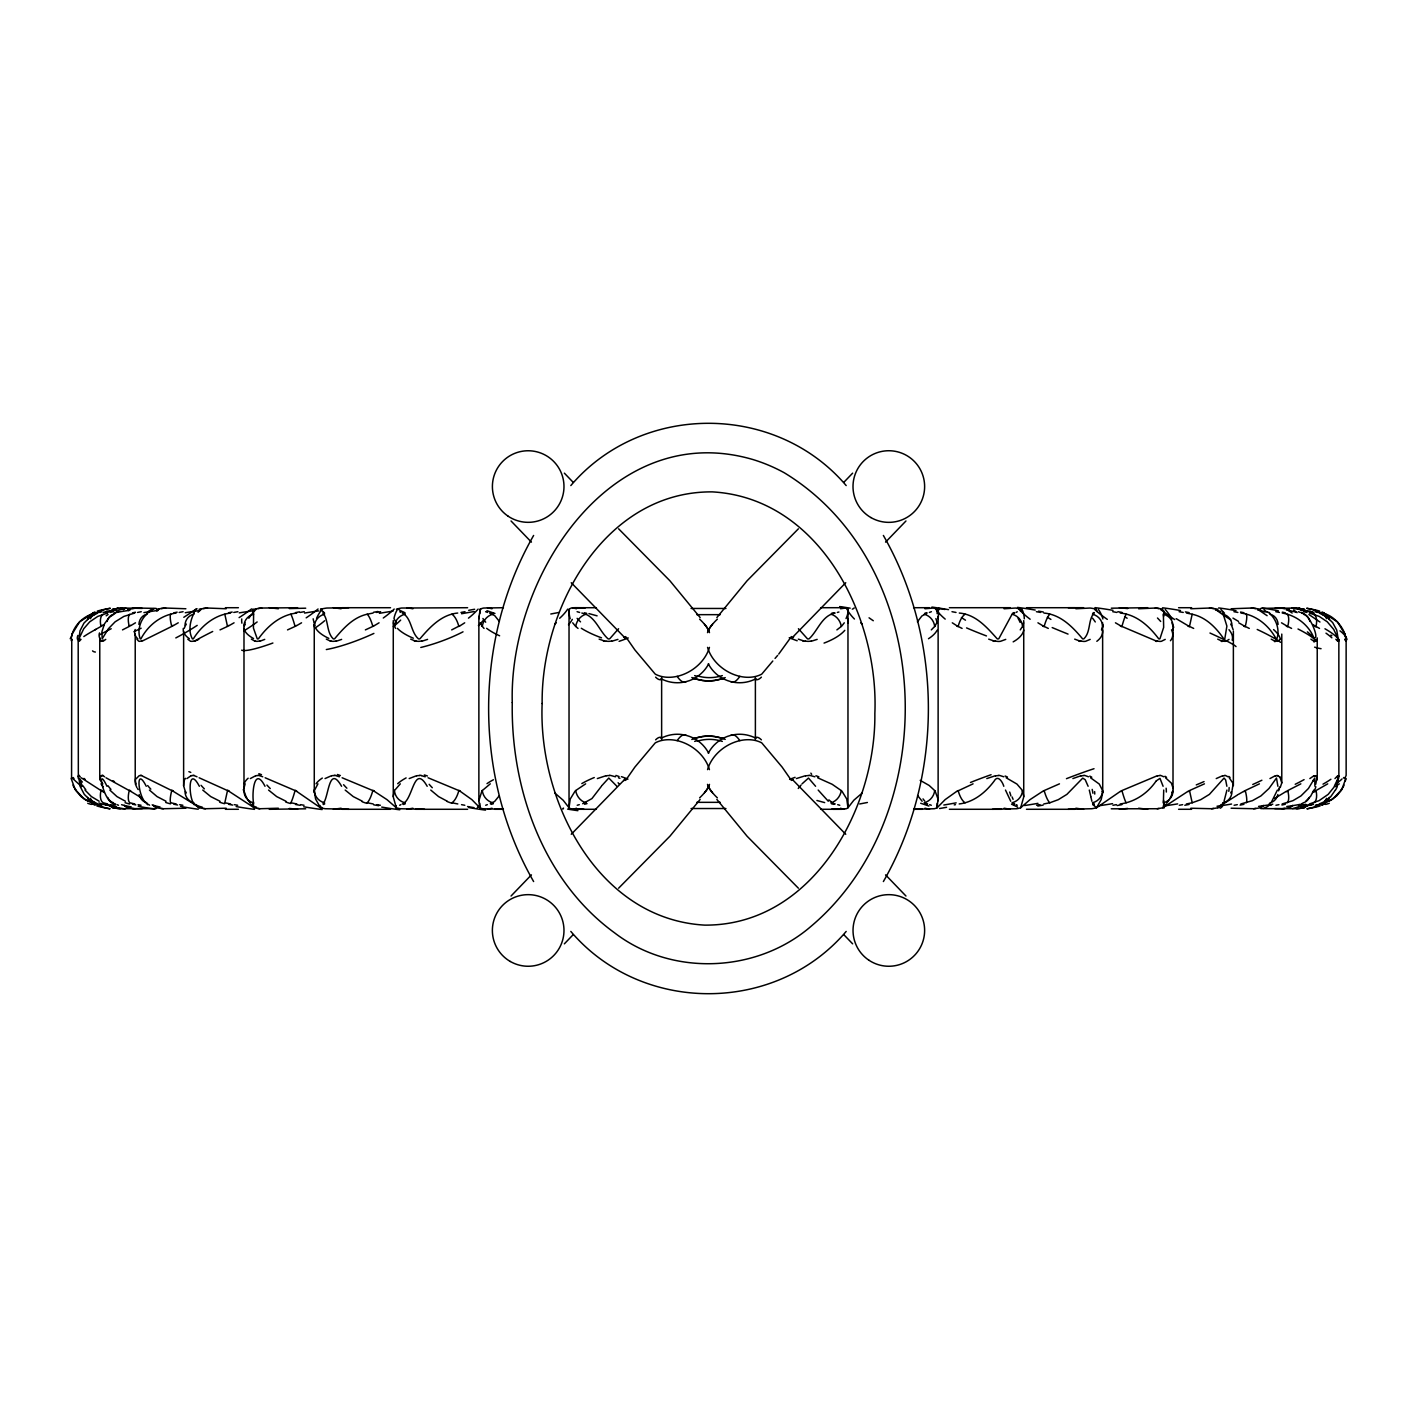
<?xml version="1.0" encoding="UTF-8"?>
<svg xmlns="http://www.w3.org/2000/svg" width="1417" height="1417" viewBox="0 0 1417 1417"><rect width="100%" height="100%" fill="white"/><g stroke="black" fill="none" stroke-linecap="round" stroke-linejoin="round"><path stroke-width="1.5" d="M99.757 779.828L99.775 637.898M135.217 782.893L135.217 634.072M185.025 790.562L183.625 785.762L183.625 631.309M314.379 622.807L314.308 625.747M424.586 809.284L400.196 808.735A130.435 68.158 90 0 1 396.335 807.779L393.271 796.974L393.271 620.611M502.964 809.284L482.701 808.735A130.435 49.914 90 0 1 479.867 807.779L478.875 801.402L478.875 616.271M1068.241 809.284L1091.71 808.735A130.435 84.719 90 0 0 1096.51 807.779L1101.168 799.631L1102.727 792.741L1102.621 622.807M1164.207 803.953L1163.392 802.766A13.054 12.523 17.5 0 0 1173.01 790.562L1173.01 626.438A13.036 12.523 -17.5 0 0 1163.392 614.234L1164.207 613.047M1280.277 787.356L1281.783 782.875L1281.783 634.09M1338.852 639.386L1338.87 776.782L1338.64 775.666M1102.745 792.493L1102.692 791.271M1315.72 784.292L1316.978 777.774M183.625 785.762L183.767 783.849A54.041 20.299 3.8 0 1 185.432 778.323M78.183 639.138L78.342 778.571M393.271 796.496L394.174 791.271M1232.099 790.314L1233.162 783.583L1229.247 777.774M252.846 803.882L253.554 802.872A13.054 12.523 -17.5 0 1 243.99 790.562L243.99 626.438A13.036 12.523 17.5 0 1 253.608 614.234L252.846 613.136M1186.472 613.047L1192.175 614.234L1189.501 626.438L1193.681 628.422M1173.205 628.422L1173.063 629.892M478.875 800.818L481.798 791.271M1281.783 782.875L1280.153 777.774M243.813 788.631L245.141 783.849M1226.927 790.066L1224.058 801.243M1277.886 786.276L1276.487 778.039L1268.994 788.472L1260.917 795.929L1252.433 800.658L1240.831 803.953M78.13 776.782L78.36 775.666A12.842 2.037 70.6 0 1 79.122 776.41M1338.87 640.165L1338.728 641.139A13.338 2.161 69.3 0 1 1337.347 639.598M314.308 791.271L315.601 799.046L320.49 807.779A130.435 84.719 90 0 0 325.29 808.735L348.759 809.284M1102.692 625.747L1102.745 624.543M253.608 614.234L253.43 628.05L257.239 638.801A2.161 1.506 -77 0 0 258.532 638.66C267.689 625.942 280.566 614.783 296.738 613.047M1163.392 802.766L1163.711 790.066M1163.499 801.827L1163.676 800.357M230.528 613.047C214.764 614.96 201.675 625.517 193.456 638.66A2.161 1.258 -78.6 0 1 192.358 638.837C187.965 630.848 190.232 620.735 194.005 613.047M1023.552 622.807L1022.826 625.747M71.328 637.349L71.08 638.66M1345.902 778.358L1341.793 789.552L1332.759 799.064M193.863 614.234L193.881 614.128A13.036 12.204 41.2 0 0 185.007 625.464M1338.817 777.774L1337.028 781.865M71.133 638.412L71.417 636.853M1345.813 778.96L1345.406 780.873M99.845 778.571L101.316 775.666M1314.887 786.276L1314.763 778.039L1308.44 788.472L1300.948 795.929L1292.959 800.658L1282.19 803.953M1277.39 790.066L1271.864 801.243M71.381 637.065C73.702 625.251 83.55 615.846 95.116 613.047M244.131 625.747L244.999 622.807M1172.869 791.271L1171.097 796.248M71.505 636.516L72.161 634.09M71.753 639.386L71.576 777.278M1336.939 786.276L1338.144 778.057L1333.822 787.391L1328.172 794.37L1319.085 800.658L1309.397 803.953M72.267 633.806L79.6 621.833L91.503 614.234A13.036 8.077 70.2 0 0 87.606 619.566M1316.924 639.386L1315.915 641.139M184.192 628.422L185.025 626.438M1313.825 790.066L1310.636 796.248L1305.801 801.243M1344.644 778.571L1346.15 775.418L1346.132 641.564M71.151 640.661L71.612 639.652M936.726 622.807L935.202 625.747M1344.042 785.071L1343.529 786.276A44.848 36.877 16.3 0 1 1341.12 789.871M322.917 803.882C328.886 798.161 328.514 763.497 341.586 786.276M1094.172 613.047C1087.937 619.548 1090.948 631.893 1084.023 638.66A2.161 1.736 74.4 0 1 1082.57 638.819C1072.545 626.792 1060.554 614.482 1043.904 613.047M1313.648 779.704L1312.939 781.174M707.827 631.521L708.5 630.211A35.567 35.549 -58.6 0 1 712.609 624.188A35.815 27.189 33.8 0 0 707.508 632.637M709.173 785.479L708.5 786.789A35.567 35.549 -58.6 0 1 704.391 792.794A35.815 27.189 33.8 0 0 709.492 784.363M1101.487 629.892L1102.621 626.438A13.036 12.54 14.1 0 0 1092.454 614.234M992.414 809.284L1016.804 808.735A130.435 68.158 90 0 0 1020.665 807.779L1023.729 796.974L1023.729 620.611M1335.363 790.066L1330.811 796.584L1325.019 801.243M708.695 663.811L708.5 664.183A35.549 35.549 0 0 1 703.045 671.693L702.602 672.154A35.407 35.372 -55.3 0 1 689.388 680.656L686.129 681.648A35.266 35.177 -43 0 1 661.633 679.026A21.149 5.261 62.6 0 1 660.818 678.956M708.305 753.189L708.5 752.817A35.549 35.549 0 0 1 713.955 745.289L714.505 744.74A35.407 35.372 -55.3 0 1 727.612 736.344L730.871 735.352A35.266 35.177 -43 0 1 755.367 737.974A21.149 5.261 62.6 0 1 756.182 738.044M1170.725 796.974L1169.911 798.462M185.521 625.499L186.318 624.047M1231.479 791.501L1230.664 792.989M253.554 802.872C251.765 794.335 254.05 765.091 265.014 786.276M533.624 535.449C473.632 640.112 473.632 776.888 533.624 881.551M883.376 881.551C943.368 776.888 943.368 640.112 883.376 535.449M625.588 780.43L634.887 767.075L655.239 742.88A35.815 27.189 33.8 0 1 709.439 769.626M791.412 636.57L778.73 654.087M136.333 778.571L139.22 775.666A12.842 5.633 68.7 0 1 140.832 775.737M917.384 621.833L921.9 615.97L926.895 613.295M1169.167 799.631L1168.387 800.818M1341.474 790.066L1336.656 795.929L1329.057 801.243M844.284 622.807L841.999 625.747A39.481 24.833 48.8 0 1 841.308 626.456L836.898 629.892M601.41 786.276L591.934 798.586L582.67 803.722M601.818 785.673L608.779 778.039L616.909 786.276M499.138 795.929L494.604 801.491L490.317 803.652M1279.498 788.578L1278.807 789.57M1167.98 801.402L1166.687 803.173M716.843 617.582L747.06 580.811L798.391 528.807M700.157 799.418L669.94 836.189L618.609 888.193M1156.006 781.174C1147.77 793.237 1134.787 802.093 1120.156 803.953M1156.237 780.873L1159.992 778.376L1163.091 786.276M1280.012 639.386L1278.045 641.21A13.338 5.863 67.2 0 1 1275.229 640.714M802.022 783.867L808.487 778.057L815.59 786.276M801.066 785.071L798.249 788.472M1165.766 804.342L1162.808 807.779A130.435 99.19 90 0 1 1157.193 808.735L1111.282 808.806M777.65 655.398L775.046 658.427M618.591 628.723L609.841 638.66A2.161 2.108 -44.1 0 1 608.035 638.819C598.93 630.795 595.317 615.527 581.856 613.047M1020.24 629.892L1022.525 626.438A13.036 12.257 39.1 0 0 1012.075 614.234L998.843 638.66A2.161 1.913 70 0 1 997.214 638.819C986.941 627.448 975.835 614.411 959.291 613.047M147.12 613.862L146.89 614.128A13.036 11.566 54.7 0 0 138.901 624.454M772.814 661.013L761.761 674.12A35.815 27.189 33.8 0 1 707.561 647.374M146.801 614.234C140.336 619.619 137.077 630.494 140.194 638.801A2.161 0.956 -79.6 0 0 141.045 638.642C148.076 625.304 160.953 615.137 176.08 613.047M317.922 783.849L314.379 790.562A13.054 12.54 14.1 0 0 324.546 802.766M625.482 778.606L571.246 834.276M791.518 638.394L845.754 582.724M511.041 896.022L531.428 874.874M905.959 520.978L885.572 542.126M852.644 473.154L844.107 482.028M564.356 943.846L572.893 934.972M79.334 641.21L81.017 639.386M1269.207 803.882L1270.199 802.766A13.054 11.566 54.7 0 0 1277.851 794.547M1020.665 807.779L1030.017 799.631L1042.788 791.271M1221.489 804.342L1217.911 807.779A130.435 111.217 90 0 1 1211.606 808.735L1190.829 808.221M570.821 485.57C641.458 402.552 775.542 402.552 846.179 485.57M846.179 931.43C775.542 1014.448 641.458 1014.448 570.821 931.43M186.92 778.571L191.136 775.666M402.304 803.953C413.162 800.623 413.605 762.683 427.19 786.276M1337.807 775.666L1334.973 778.571M583.981 809.284L570.75 808.735A130.435 30.448 90 0 1 569.032 807.779L570.236 799.046L574.983 791.271A39.995 25.187 48.1 0 1 575.692 790.544L585.646 783.849M1096.51 807.779L1120.51 791.271M931.323 629.892L934.689 626.438A13.036 11.655 53.6 0 0 924.203 614.234M1263.22 805.494L1260.475 807.779A130.435 120.516 90 0 1 1253.638 808.735L1231.125 808.221M1229.035 639.386L1226.219 641.21M400.303 783.849L394.475 790.562A13.054 12.257 39.1 0 0 404.943 802.766M556.332 622.807L554.702 624.047M1162.808 807.779L1188.066 791.271M1292.463 805.494L1289.435 807.779A130.435 126.839 90 0 1 1282.261 808.735L1260.793 808.593M1339.313 783.849L1335.257 786.718M862.245 792.989L853.831 800.233L847.968 807.779A130.435 30.448 -90 0 1 846.25 808.735L831.779 809.231L844.497 809.249L833.037 809.284M105.744 639.386L103.193 641.21M1217.911 807.779L1222.765 804.342M148.608 612.445L149.777 611.701M250.331 778.571L255.786 775.666M464.705 622.807L460.135 625.747M1260.475 807.779L1263.787 805.494M109.516 611.542L112.899 609.221A128.256 127.867 90 0 1 122.748 608.035L142.267 608.407M1309.875 778.571L1314.055 775.666M1223.615 803.758L1237.413 795.008M1289.435 807.779L1292.818 805.494M840.547 608.761L845.666 608.035A128.256 29.934 90 0 1 847.968 609.239L847.968 807.779L846.764 799.046L842.017 791.271A39.889 25.063 -50.5 0 0 841.273 790.58L832.186 784.292L817.644 777.774M576.453 808.221L573.655 809.302M1332.37 799.33L1321.831 803.953M379.065 622.807L374.194 625.747M490.282 783.849L482.311 790.562A13.054 11.655 53.6 0 0 492.797 802.766M104.185 624.543L102.219 625.747M1312.78 792.493L1314.763 791.271M134.739 613.047L123.881 616.413L115.096 621.833L108.401 628.723L102.13 638.925L101.971 631.504L104.575 623.693L109.233 617.422L115.539 613.047M1165.235 639.386L1161.426 641.281A13.338 8.998 61.9 0 1 1157.352 640.927M135.483 622.807L130.559 625.747M1274.574 798.462L1286.423 791.271M301.555 622.807L296.472 625.747M1327.711 783.849L1316.003 790.562A13.054 6.483 72.1 0 1 1313.772 802.766M178.241 622.807L173.14 625.747M1238.245 794.494L1243.843 791.271M234.053 622.807L228.899 625.747M97.808 613.047L90.21 616.909L83.94 623.126L80.025 630.795L78.874 638.943L83.745 628.723L89.732 621.833L97.773 616.413L107.533 613.047M956.847 791.271L945.121 799.631L937.133 807.779A130.435 49.914 90 0 1 934.299 808.735L914.036 809.284M325.042 778.571L331.596 775.666M94.85 629.892L100.997 626.438A13.036 6.465 72.1 0 1 103.228 614.234M1017.264 611.772L1016.131 612.374M399.683 805.263L400.816 804.661M1269.969 778.571L1275.389 775.666M1301.426 803.953L1303.427 802.766A13.054 10.663 62.4 0 0 1309.29 797.434M460.011 625.57A39.481 33.671 11.4 0 1 458.718 626.261L451.686 629.892M1300.859 783.849L1287.752 790.562A13.054 4.712 73.4 0 1 1287.167 802.766M956.989 791.448A39.995 33.973 10.7 0 1 958.299 790.739L973.072 783.849M1090.187 639.386L1085.652 641.281A13.338 10.238 57.1 0 1 1081.029 640.98M1012.075 614.234L1014.661 613.047M122.5 629.892L129.248 626.438A13.036 4.712 73.4 0 1 129.833 614.234M835.144 613.047C821.966 615.474 817.981 630.476 809.266 638.66A2.161 2.108 43.2 0 1 807.46 638.819L798.426 628.723M198.752 639.386L194.466 641.281M409.194 778.571L416.687 775.666M1216.229 778.571L1222.747 775.666M1259.43 783.849L1245.242 790.562A13.054 2.834 74.2 0 1 1246.287 802.766M116.779 612.445L118.567 611.701M220.025 629.892L227.499 626.438L224.825 614.234M1005.751 639.386L1000.597 641.281A13.338 11.23 49.8 0 1 995.513 641.015M1319.156 803.953L1322.008 802.766A13.054 9.494 67.1 0 0 1326.613 798.32M141.789 641.281L171.758 626.438A13.036 2.834 74.2 0 1 170.713 614.234M1299.991 804.661L1298.521 805.263M287.527 629.892L295.073 626.438A13.036 1.098 74.5 0 0 290.839 614.234M365.373 629.892L372.83 626.438A13.036 3.047 74.1 0 0 367.145 614.234C353.205 617.298 343.481 628.28 334.713 638.66A2.161 1.718 -74.5 0 1 333.208 638.819C326.211 632.035 328.779 619.831 322.828 613.047M1204.45 783.849L1189.501 790.562L1192.193 802.766L1186.383 803.953M264.731 639.386L259.789 641.281M924.982 608.761L933.36 608.035A128.256 49.081 -90 0 1 937.133 609.221L937.133 613.632M492.018 808.221L487.466 809.302M1059.473 783.849L1044.17 790.562A13.054 3.047 74.1 0 0 1049.855 802.766L1058.269 799.684L1066.895 794.37L1082.73 778.128L1085.209 779.704L1088.114 786.276M597.336 778.571L606.139 775.666M1072.882 778.571L1081.118 775.666M341.639 639.386L336.166 641.281M931.394 611.701L929.393 612.445M485.694 805.263L487.324 804.661M817.166 639.386L811.179 641.281M986.799 778.571L995.602 775.666M427.58 639.386L421.717 641.281M796.372 778.571L805.618 775.666M617.936 639.386L611.719 641.281M99.527 612.445L101.882 611.701M1317.172 804.661L1315.242 805.263M694.667 741.392L697.341 740.595M1004.068 608.761L1015.511 608.035A128.256 67.006 -90 0 1 1020.665 609.221M412.932 808.221L406.697 809.302M723.52 678.477L714.451 680.532A49.134 49.134 0 0 1 702.549 680.532L693.48 678.477M693.48 738.523L702.549 736.468A49.134 49.134 0 0 1 714.451 736.468L723.52 738.523M959.185 803.953C973.674 802.252 985.559 792.51 994.079 781.174C997.781 774.143 1002.563 782.025 1003.803 786.276M577.215 805.263L579.287 804.661M457.709 613.047C441.537 614.606 429.971 627.04 420.07 638.66A2.161 1.895 -70.2 0 1 418.422 638.819C410.576 632.017 411.78 618.042 402.339 613.047M838.917 612.002L837.358 612.445M1192.193 802.766L1200.713 799.684L1209.409 794.37L1224.058 778.057L1225.67 779.988L1226.874 786.276M1157.459 775.666L1121.927 790.562A13.054 1.098 74.5 0 0 1126.161 802.766M97.259 612.445L100.129 611.701M1319.351 804.661L1317.013 805.263M1075.875 608.761L1090.098 608.035A128.256 83.302 -90 0 1 1096.51 609.221M341.125 808.221L333.385 809.302M110.048 612.445L113.36 611.701M1306.509 804.661L1303.799 805.263M367.145 614.234L373.096 613.047M1049.855 802.766L1043.798 803.953M137.573 612.445L141.257 611.701M1138.648 608.761L1155.28 608.035A128.256 97.525 90 0 1 1159.071 608.548M278.352 808.221L259.807 808.735A130.435 99.19 -90 0 1 257.929 808.452M1278.931 804.661L1275.938 805.263M179.162 612.445L183.094 611.701M1237.307 804.661L1234.101 805.263M460.986 612.445L465.006 611.701M1190.829 608.761L1209.48 608.035A128.256 109.357 90 0 1 1213.731 608.548M226.171 808.221L205.394 808.735A130.435 111.217 -90 0 1 203.269 808.452M954.226 804.891L955.465 804.661M233.77 612.445L237.897 611.701M1182.664 804.661L1179.316 805.263M300.085 612.445L304.265 611.701M376.444 612.445L380.606 611.701M1039.989 804.661L1038.714 804.891M1116.348 804.661L1112.947 805.263M1037.864 805.033L1036.606 805.263M1231.125 608.761L1251.335 608.035A128.256 118.497 90 0 1 1255.94 608.548M185.875 808.221L163.362 808.735A130.435 120.516 -90 0 1 161.06 808.452M289.334 608.566L305.718 608.194M1127.666 808.434L1119.377 809.284M1260.793 608.407L1279.834 608.035A128.256 124.714 90 0 1 1284.67 608.548M156.207 808.593L134.739 808.735A130.435 126.839 -90 0 1 132.33 808.452M1274.733 608.407L1294.252 608.035A128.256 127.867 -90 0 1 1304.101 609.221L1304.951 609.806M142.267 808.593L120.268 808.735A130.435 130.045 -90 0 1 112.899 807.779L109.552 805.494L112.899 807.779A130.435 130.045 90 0 0 120.268 808.735M1111.282 608.194L1147.717 607.698M305.718 808.806L269.283 809.302M257.929 608.548A128.256 97.525 90 0 1 261.72 608.035L297.623 607.716M1296.732 808.735A130.435 130.045 -90 0 0 1304.101 807.779L1307.324 805.494L1304.101 807.779A130.435 130.045 90 0 1 1296.732 808.735L1274.733 808.593M203.269 608.548A128.256 109.357 90 0 1 207.52 608.035L226.171 608.761M161.06 608.548A128.256 118.497 90 0 1 165.665 608.035L185.875 608.761M132.33 608.548A128.256 124.714 90 0 1 137.166 608.035L156.207 608.407M583.981 607.716L571.334 608.035A128.256 29.934 -90 0 0 569.032 609.221L569.032 807.779L563.169 800.233L554.755 792.989M225.356 607.716L238.41 607.716M342.135 607.716L390.525 607.716M396.335 609.221A128.256 67.006 -90 0 1 401.507 608.035L467.61 607.716M479.867 613.632L479.867 609.221A128.256 49.081 -90 0 1 483.658 608.035L503.425 607.716M575.196 607.716L596.398 607.716M820.602 607.716L843.345 607.698M913.575 607.716L929.534 607.698M949.39 607.716L1010.303 607.698M1026.475 607.716L1074.865 607.716M1178.59 607.716L1191.644 607.716M1068.241 607.716L1083.615 607.698M691.071 608.46L725.929 608.46M696.774 614.659L720.226 614.659M696.774 802.341L720.226 802.341M691.071 808.522L725.929 808.522M225.356 809.284L238.41 809.284M342.135 809.284L390.525 809.284M415.5 809.284L467.61 809.284M494.604 809.284L503.425 809.284M575.196 809.284L596.398 809.284M820.602 809.284L841.804 809.284M913.575 809.284L922.396 809.284M949.39 809.284L1001.5 809.284M1026.475 809.284L1074.865 809.284M1178.59 809.284L1191.644 809.284M320.49 609.221A128.256 83.302 -90 0 1 326.902 608.035L348.759 607.716M573.655 607.698L585.221 607.769L572.503 607.751L576.453 608.761M269.283 607.698L278.352 608.761M1147.717 809.302L1138.648 808.221M333.385 607.698L341.125 608.761M1083.615 809.302L1075.875 808.221M406.697 607.698L412.932 608.761M1010.303 809.302L1004.068 808.221M1119.377 607.716L1127.666 608.566M297.623 809.284L289.334 808.434M487.466 607.698L492.018 608.761M929.534 809.302L924.982 808.221M840.547 808.221L843.345 809.302M1112.735 611.701L1116.915 612.445M304.053 805.263L300.652 804.661M1179.103 611.701L1183.23 612.445M1036.394 611.701L1040.556 612.445M380.394 805.263L379.136 805.033M237.684 805.263L234.336 804.661M378.286 804.891L377.011 804.661M1233.906 611.701L1237.838 612.445M951.994 611.701L956.014 612.445M464.811 805.263L461.535 804.661M373.202 803.953L367.145 802.766A13.054 3.047 -74.1 0 0 372.83 790.562L342.117 777.774M182.899 805.263L179.693 804.661M1120.262 613.047C1136.735 614.606 1149.258 626.261 1158.699 638.801A2.161 1.506 76.9 0 0 1159.974 638.66L1163.658 627.394L1163.392 614.234M296.844 803.953L290.839 802.766A13.054 1.098 -74.5 0 0 295.073 790.562L265.156 777.774M457.815 803.953L451.846 802.766A13.054 4.906 -73.3 0 0 458.842 790.562L428.076 777.774M230.617 803.953L224.825 802.766L227.499 790.562L199.124 777.774M1275.743 611.701L1279.427 612.445M141.062 805.263L138.069 804.661M176.169 803.953L170.713 802.766A13.054 2.834 -74.2 0 1 171.758 790.562L141.629 775.666M1240.92 613.047C1256.277 614.996 1268.906 625.552 1276.115 638.801A2.161 0.974 79.6 0 0 1276.93 638.66C1280.065 629.662 1276.044 618.68 1269.136 613.047M1303.64 611.701L1306.952 612.445M805.511 641.316L804.041 640.962M113.201 805.263L110.491 804.661M606.033 641.316L604.598 640.962M1282.261 613.047C1295.953 615.297 1308.245 624.507 1313.683 637.349C1320.467 641.742 1309.804 612.693 1301.461 613.047M134.81 803.953L129.833 802.766A13.054 4.712 -73.4 0 1 129.248 790.562L105.992 777.774M421.416 775.666L425.242 776.782M995.496 641.316L994.114 640.962M335.9 775.666L339.442 776.782M1316.871 611.701L1319.741 612.445M842.761 809.231L841.645 808.877M99.987 805.263L97.649 804.661M416.598 641.316L415.323 640.962M1309.467 613.047L1319.227 616.413L1327.268 621.815L1333.698 629.396L1338.179 638.89L1336.727 630.087L1332.653 622.594L1326.773 616.891L1319.192 613.047M107.603 803.953L103.228 802.766A13.054 6.483 -72.1 0 1 100.997 790.562L81.194 777.774M1081.029 641.316L1079.754 640.962M756.182 678.956A21.149 5.261 -62.6 0 1 755.367 679.026A35.266 35.177 43 0 1 730.871 681.648L727.612 680.638A35.407 35.372 55.3 0 1 714.487 672.278L714.097 671.835A35.549 35.549 0 0 1 708.5 664.183L708.305 663.811M660.818 738.044A21.149 5.261 -62.6 0 1 661.633 737.974A35.266 35.177 43 0 1 686.129 735.352L689.388 736.362A35.407 35.372 55.3 0 1 702.513 744.722L703.045 745.307A35.549 35.549 0 0 1 708.5 752.817L708.695 753.189M835.215 803.953L831.017 802.766A13.054 10.787 -61.8 0 0 841.291 790.562M1192.175 614.234C1205.973 617.21 1216.087 627.66 1223.757 638.801A2.161 1.258 78.5 0 0 1224.819 638.66L1226.892 626.119L1223.084 613.774M259.541 775.666L262.73 776.782M331.507 641.316L330.374 640.962M697.341 676.405L694.667 675.608M1157.388 641.316L1156.254 640.962M579.642 612.445L577.091 611.701M837.713 804.661L839.785 805.263M1315.118 611.701L1317.473 612.445M802.925 640.661L798.32 639.138M101.758 805.263L99.828 804.661M1321.884 613.047C1334.123 614.836 1344.839 628.67 1345.867 638.412M95.169 803.953L84.63 799.33M603.518 640.661L599.143 639.138M993.087 640.661L988.694 639.138M255.715 641.316L254.759 640.962M615.492 776.782L611.382 775.666A14.453 13.78 30.6 0 0 609.629 775.258M194.253 775.666L196.998 776.782M489.644 613.136L494.639 615.563L499.386 621.443M927.657 803.953L924.203 802.766A13.054 11.655 -53.6 0 0 934.689 790.562L929.162 785.461L920.2 780.342M1222.676 641.316L1221.72 640.962M814.846 776.782L810.861 775.666A14.453 13.798 -30.2 0 0 809.142 775.258M1078.798 640.661L1074.688 639.138M618.45 777.774L619.92 778.305M487.607 612.445L485.606 611.701M414.402 640.661L410.682 639.138M929.676 804.661L931.306 805.263M285.968 801.243L276.669 796.584L268.557 790.066M1155.404 640.661L1121.927 626.438A13.036 1.098 -74.5 0 1 1126.161 614.234M219.972 801.243L210.726 796.584L202.755 790.066M97.844 803.953L89.661 799.684L84.294 794.37L80.061 786.276L78.891 778.039L82.505 786.276M1298.433 611.701L1300.221 612.445M362.362 801.243L353.24 796.584L345.181 790.066M118.479 805.263L117.009 804.661M166.019 801.243L157.057 796.584L149.423 790.066M1003.785 776.782L1000.313 775.666A14.453 12.452 -59.5 0 0 998.808 775.294M447.258 801.243L438.561 796.584L430.75 790.066M125.422 801.243L116.956 796.584L109.835 790.066M1014.696 803.953L1012.057 802.766A13.054 12.257 -39.1 0 0 1022.525 790.562L1016.945 784.062L1006.141 777.774M1220.993 640.661L1217.717 639.138M95.205 802.872L94.992 802.766A13.054 9.494 -67.1 0 1 90.387 798.32M1088.469 776.782L1085.404 775.666A14.453 11.301 -65.5 0 0 1084.04 775.294M99.172 801.243L91.414 796.584L85.002 790.066M1048.297 628.422L1044.17 626.438A13.036 3.047 -74.1 0 1 1049.855 614.234M1249.298 628.422L1245.242 626.438A13.036 2.834 -74.2 0 0 1246.287 614.234M962.09 628.422L958.158 626.438A13.036 4.906 -73.3 0 1 965.154 614.234M400.869 612.374L399.736 611.772M1016.184 804.661L1017.317 805.263M1291.578 628.422L1287.752 626.438A13.036 4.712 -73.4 0 0 1287.167 614.234M1277.797 775.666L1279.285 776.782M87.943 801.243L81.07 796.584L75.526 790.066M1188.101 625.747L1176.181 618.662M228.934 791.271L254.192 807.779A130.435 99.19 90 0 0 259.825 808.735M1120.528 625.747L1115.445 622.807M296.507 791.271L320.49 807.779M326.317 639.138L329.559 640.661A33.937 23.15 -30.8 0 0 330.214 641.175M1243.86 625.747L1238.759 622.807M1090.541 777.774L1099.273 784.062L1102.621 790.562A13.054 12.54 -14.1 0 1 1092.454 802.766L1094.207 803.953M173.175 791.271L193.403 803.758M1273.954 640.661L1271.226 639.138M1163.818 776.782L1161.214 775.666A14.453 9.884 -69.3 0 0 1160.045 775.312M1042.806 625.747L1037.935 622.807M115.574 803.953C103.99 805.547 95.417 761.832 106.966 786.276M374.212 791.271L386.983 799.631L396.335 807.779M1286.441 625.747L1281.517 622.807M130.594 791.271L142.426 798.462M102.945 775.666L104.61 776.782M1319.51 628.422L1316.003 626.438A13.036 6.483 -72.1 0 0 1313.772 614.234M1267.223 611.701L1268.392 612.445M149.582 805.193L148.75 804.661M956.865 625.747L952.295 622.807M460.153 791.271L471.879 799.631L479.867 807.779L479.867 803.368M1314.781 625.747L1312.815 624.543M102.237 791.271L104.238 792.493M251.358 639.138L254.05 640.661A33.937 20.883 -37.1 0 0 254.599 641.139M1165.518 777.774L1171.381 783.123L1173.205 788.578M81.601 786.63L71.86 777.774M124.182 805.494L127.565 807.779A130.435 126.839 90 0 0 134.739 808.735M153.213 805.494L156.525 807.779A130.435 120.516 90 0 0 163.362 808.735M1227.937 776.782L1225.864 775.666A14.453 8.219 -71.7 0 0 1224.908 775.347M828.29 801.243L818.176 790.066M194.235 804.342L199.089 807.779A130.435 111.217 90 0 0 205.394 808.735M84.241 799.064L75.207 789.552L71.063 778.234M1310.884 639.138L1313.01 640.661M862.298 624.047L860.668 622.807M127.565 807.779L124.537 805.494M578.03 628.422L575.709 626.438A39.481 24.797 -51 0 1 575.036 625.712L572.716 622.807M1315.684 775.666L1316.57 776.782A49.719 17.252 -22.5 0 1 1316.73 777.88M156.525 807.779L153.78 805.494M187.806 639.262L189.736 640.661A33.937 18.084 -42 0 0 190.179 641.086M147.882 803.953C138.299 801.402 134.633 763.32 146.252 786.276M922.13 801.243L917.578 795.522M199.089 807.779L195.511 804.342M79.193 775.666L80.238 776.782M1337.79 641.316L1335.841 639.262M618.609 528.807L669.94 580.811L700.157 617.582M845.754 834.276L791.518 778.606M571.246 582.724L625.482 638.394M798.391 888.193L747.06 836.189L716.843 799.418M484.047 628.422L482.311 626.438A13.036 11.655 -53.6 0 1 492.797 614.234M885.572 874.874L905.959 896.022M531.428 542.126L511.041 520.978M572.893 482.028L564.356 473.154M844.107 934.972L852.644 943.846M254.192 807.779L251.234 804.342M1270.11 614.128L1270.199 614.234A13.036 11.566 -54.7 0 1 1278.099 624.454M102.307 785.762L103.104 786.718M199.354 786.276C187.876 764.418 188.372 797.31 194.005 803.953M136.882 639.262L138.193 640.661A33.937 14.861 -45.6 0 0 138.547 641.015L139.167 641.316A13.338 5.491 -67.5 0 0 141.913 640.502M250.313 803.173L249.02 801.402M137.538 788.631L138.211 789.588M1010.728 801.243L1005.485 790.066M248.613 800.818L247.833 799.631M481.798 625.747L480.274 622.807M935.202 791.271L938.001 799.046L937.133 807.779L937.133 803.368M395.609 628.422L394.475 626.438A13.036 12.257 -39.1 0 1 404.943 614.234M100.696 640.661L100.04 639.262M100.997 783.849L101.599 784.805M791.412 780.43L782.113 767.075L761.761 742.88A35.815 27.189 -33.8 0 0 707.561 769.626M625.606 636.57L634.887 649.925L655.239 674.12A35.815 27.189 -33.8 0 0 709.439 647.374M247.107 798.462L246.275 796.974M1345.105 639.138L1345.991 641.069M1230.682 624.047L1231.479 625.499M186.335 792.989L185.521 791.501M136.918 787.675L135.323 783.849M1345.388 639.652L1345.92 640.856M709.173 631.521L708.5 630.211A35.567 35.549 58.6 0 0 704.391 624.188A35.815 27.189 -33.8 0 1 709.492 632.637M707.827 785.479L708.5 786.789A35.567 35.549 58.6 0 0 712.609 792.794A35.815 27.189 -33.8 0 1 707.508 784.363M245.903 796.248L244.131 791.271M1231.975 626.438L1233.197 629.892M72.958 785.071L73.471 786.276A44.848 36.877 -16.3 0 0 75.88 789.871M1172.001 622.807L1172.869 625.747M394.174 625.747L393.448 622.807M1022.826 791.271L1023.729 796.496M1344.733 633.806L1337.4 621.833L1325.497 614.234A13.036 8.077 -70.2 0 1 1329.394 619.566M314.857 628.422L314.379 626.438A13.036 12.54 -14.1 0 1 324.546 614.234M1344.857 634.161L1345.813 638.022M1091.869 801.243L1090.895 796.939M1089.283 790.066L1090.824 796.584M1223.119 614.128L1223.137 614.234A13.036 12.204 -41.2 0 1 1231.993 625.464M1163.64 616.413L1163.499 615.191M1223.066 613.614L1223.013 613.136A56.751 10.38 -3 0 0 1222.995 612.427M1317.225 637.88L1317.243 779.828M1233.375 631.309L1233.375 785.691M938.125 616.271L938.125 800.818M755.385 677.468L755.385 739.515M661.633 677.468L661.633 739.515M314.255 624.543L314.273 792.493M477.299 808.31A71.647 5.792 -11.7 0 1 478.68 806.574M485.553 810.117A71.647 9.104 12.6 0 1 468.549 807.531M481.691 791.147A39.995 21.255 52.3 0 1 482.223 790.456M577.906 810.666A71.647 6.554 13.6 0 1 567.579 809.107M563.027 809.107A71.647 3.472 -12.3 0 1 563.559 808.115M491.185 804.378A57.335 6.5 -9 0 1 493.364 803.722M567.703 609.133A66.705 35.584 -12.5 0 1 559.644 618.273M550.806 614.004A71.098 3.879 -12.3 0 1 558.971 612.463M597.106 615.846A71.098 1.931 14.3 0 1 588.958 613.596M570.219 618.733A66.705 37.249 -9.2 0 1 569.386 609.204M572.326 619.371A64.597 35.177 -10.7 0 1 568.483 624.808M493.169 613.26A56.769 6.5 8.8 0 1 491.238 612.693M494.94 613.437A71.098 4.641 13.9 0 1 486.952 610.692M479.247 618.644A66.705 35.407 -14.9 0 1 480.664 609.168M478.114 609.097A66.705 33.229 -17.8 0 1 468.478 618.149M461.57 613.738A71.098 6.182 -11.6 0 1 474.128 611.559M487.005 783.636A54.041 18.386 -10.5 0 1 493.417 779.757M499.616 635.79A53.935 18.687 10.8 0 1 486.633 628.316M482.4 626.332A39.481 20.759 -54.8 0 1 481.922 625.606M485.694 622.187A64.597 31.936 9.9 0 1 482.914 618.485M396.122 807.814A71.647 7.988 -10.8 0 1 396.158 805.866M399.771 809.78A71.647 11.425 11.4 0 1 381.687 807.07M393.961 791.023A39.995 16.809 55.2 0 1 394.298 790.332M451.722 803.191A48.851 46.088 -66.1 0 1 447.152 801.508M473.933 807.655A57.247 1.47 10.9 0 1 467.557 806.503M403.491 804.484A57.335 7.811 -7.9 0 1 405.244 803.811M432.309 787.728A44.848 23.115 50.4 0 1 429.156 784.31M483.852 619.672A64.597 33.176 -16.1 0 1 478.415 625.535M451.846 614.234A13.036 4.906 73.3 0 1 458.842 626.438M405.103 613.189A56.769 7.776 7.7 0 1 403.562 612.605M404.677 612.587A71.098 7.262 13.2 0 1 398.956 609.753M397.592 609.133A66.705 32.697 -20.1 0 0 393.997 618.538A64.597 33.052 4.7 0 0 396.211 622.488M394.209 609.044A66.705 30.058 -22.3 0 1 383.281 618.007M379.402 613.331A71.098 8.343 -10.7 0 1 393.023 611.117M468.69 610.32A56.751 1.275 -10.9 0 1 474.642 609.257M397.681 783.707A54.041 19.608 -7.1 0 1 406.112 777.915M416.74 775.808A12.842 10.875 52 0 1 419.822 775.613M419.804 775.241A14.453 12.434 59.6 0 1 421.434 775.471M424.321 774.94A49.719 14.914 24.7 0 1 427.438 776.002M458.984 790.367A39.889 34.345 -13.2 0 1 460.295 791.093M463.022 631.823A54.041 14.17 -20.4 0 1 420.796 647.463M421.681 640.891A13.338 11.053 -51.6 0 1 416.633 641.175M415.163 641.21A33.937 24.851 -22.7 0 1 414.225 640.874M413.321 638.199A53.935 19.944 7.4 0 1 397.398 628.351M394.688 626.19A39.481 16.207 -57.5 0 1 394.422 625.464M321.836 807.495A71.647 9.99 -9.7 0 1 319.976 805.476M322.19 809.55A71.647 13.461 9.8 0 1 303.699 806.769M313.919 790.792A39.995 11.938 57.1 0 1 314.043 790.119M366.968 803.368A48.851 47.841 -48.5 0 1 362.15 801.739M378.658 805.688A57.247 3.153 10.5 0 1 373.698 804.803M323.483 804.555A57.335 8.945 -6.6 0 1 324.723 803.864M346.882 788.206A44.848 27.472 46.3 0 1 343.605 784.717M400.674 620.097A64.597 30.359 -21 0 1 393.377 626.544M374.053 625.535A39.481 33.902 -3.5 0 1 372.689 626.225M324.635 613.136A56.769 8.856 6.4 0 1 323.537 612.534M323.785 612.126A71.098 9.689 12.1 0 1 320.773 609.275M316.54 618.397A66.705 29.172 -24.4 0 1 322.173 609.097M318.063 608.991A66.705 26.144 -26.2 0 1 306.178 617.847M304.566 613.065A71.098 10.291 -9.5 0 1 318.878 610.851M373.574 612.268A56.751 2.94 -10.6 0 1 377.914 611.489M316.062 783.76A54.041 20.352 -3.5 0 1 322.314 778.057M331.649 775.772A12.842 9.901 59.1 0 1 334.447 775.63M334.412 775.223A14.453 11.283 65.6 0 1 335.9 775.436M337.423 774.497A49.719 11.619 27 0 1 340.346 775.542M372.972 790.332A39.889 34.646 2.3 0 1 374.371 791.04M373.893 633.417A54.041 11.159 -22.4 0 1 326.317 649.553M336.166 640.838A13.338 9.99 -58.3 0 1 331.56 641.21M328.815 638.376A53.935 20.706 3.7 0 1 315.778 628.386M314.769 625.924A39.481 11.265 -59.2 0 1 314.733 625.198M314.273 622.825A64.597 33.353 -0.7 0 1 313.157 618.786M256.601 807.283A71.647 11.726 -8.3 0 1 252.722 805.21M254.493 809.355A71.647 15.18 8 0 1 236.143 806.556M243.387 790.208A39.995 6.784 58.3 0 1 243.299 789.588M290.627 803.545A48.851 48.408 1.5 0 1 285.685 801.969M300.014 805.281A57.247 4.747 9.9 0 1 295.515 804.466M253.094 804.626A57.335 9.848 -5.1 0 1 253.767 803.917M270.257 788.56A44.848 31.139 40.6 0 1 266.927 785.053M324.67 620.735A64.597 26.799 -25.1 0 1 315.017 628.068M296.33 625.499A39.481 33.282 -17.9 0 1 294.931 626.172M253.732 613.1A56.769 9.724 4.9 0 1 253.112 612.481M253.2 611.843A71.098 11.885 10.8 0 1 253.058 608.991M248.825 618.237A66.705 24.939 -28 0 1 256.318 609.044M251.588 608.903A66.705 21.592 -29.2 0 1 239.101 617.617M239.278 612.87A71.098 11.991 -8.1 0 1 253.909 610.674M254.192 609.221A128.256 97.525 -90 0 1 261.72 608.035M295.462 612.605A56.751 4.534 -10 0 1 299.377 611.878M244.149 783.796A54.041 20.582 0.1 0 1 248.152 778.199M255.822 775.737A12.842 8.679 63.6 0 1 258.284 775.648M258.213 775.223A14.453 9.866 69.3 0 1 259.524 775.418M258.85 773.682A49.719 8.059 28.6 0 1 261.49 774.674M295.214 790.279A39.889 34.097 17.5 0 1 296.649 791.005M272.896 643.017A54.041 7.864 -23.9 0 1 241.669 650.173M259.807 640.785A13.338 8.697 -62.7 0 1 255.751 641.246M253.554 638.536A53.935 20.954 0 0 1 243.83 628.422M244.822 625.234A39.481 6.04 -60.3 0 1 245.017 624.472M241.882 623.179A64.597 32.839 -6.1 0 1 241.758 618.946M202.188 807.105A71.647 13.196 -6.8 0 1 196.272 804.998M198.238 809.213A71.647 16.508 6 0 1 180.544 806.379M224.612 803.705A48.851 47.788 49.8 0 1 219.653 802.199M232.742 805.104A57.247 6.217 9 0 1 228.58 804.307M194.005 804.679A57.335 10.521 -3.5 0 1 194.094 803.953M193.863 802.766A13.054 12.204 -41.2 0 1 185.007 791.536M204.349 788.862A44.848 34.043 32.9 0 1 201.072 785.319M257.15 621.957A64.597 22.583 -28.4 0 1 243.848 630.884M228.757 625.446A39.481 31.847 -30 0 1 227.375 626.137M194.076 613.065A56.769 10.362 3.3 0 1 194.005 612.427M194.288 611.63A71.098 13.78 9.1 0 1 197.034 608.796M198.061 612.268A66.705 20.086 -30.8 0 1 201.621 608.973M196.432 608.796A66.705 16.508 -31.5 0 1 183.803 617.281M185.255 612.729A71.098 13.391 -6.5 0 1 199.85 610.532M199.089 609.221A128.256 109.357 -90 0 1 207.52 608.035M228.58 612.746A56.751 6.005 -9.1 0 1 232.193 612.055M191.153 775.701A12.842 7.244 66.7 0 1 193.208 775.684M193.119 775.223A14.453 8.201 71.8 0 1 194.218 775.382M188.886 771.663A49.719 4.286 29.6 0 1 190.781 772.407M227.623 790.243A39.889 32.715 30.1 0 1 229.076 790.952M195.174 640.714A54.041 4.375 -24.8 0 1 212.692 631.486M194.519 640.679A13.338 7.191 -65.6 0 1 191.1 641.281M189.364 638.695A53.935 20.688 -3.8 0 1 183.271 628.457M160.032 806.964A71.647 14.329 -5 0 1 152.186 804.838M154.772 809.072A71.647 17.429 3.8 0 1 138.193 806.22M170.518 803.864A48.851 45.982 66.6 0 1 165.683 802.429M177.639 804.998A57.247 7.546 8 0 1 173.83 804.218M147.687 804.732A57.335 10.929 -1.8 0 1 147.155 804.006M146.801 802.766A13.054 11.566 -54.7 0 1 139.149 794.547M150.822 789.127A44.848 36.098 22.9 0 1 147.669 785.549M197.193 625.375A64.597 17.801 -31 0 1 175.814 637.916M173.016 625.393A39.481 29.633 -39.2 0 1 171.652 626.101M147.173 613.03A56.769 10.734 1.6 0 1 147.634 612.392M148.36 611.471A71.098 15.339 7.3 0 1 153.922 608.637M156.88 610.975A66.705 14.737 -32.9 0 1 159.483 608.849M154.028 608.584A66.705 11.017 -33.2 0 1 147.403 613.047M143.932 612.605A71.098 14.471 -4.7 0 1 158.137 610.408M156.525 609.221A128.256 118.497 -90 0 1 165.665 608.035M173.866 612.817A56.751 7.333 -8.1 0 1 177.16 612.144M136.209 783.884A54.041 19.537 7.4 0 1 135.678 778.464M140.708 775.205A14.453 6.323 73.3 0 1 141.558 775.329M171.864 790.19A39.889 30.519 39.8 0 1 173.299 790.899M137.856 638.872A53.935 19.927 -7.5 0 1 135.2 629.502M131.196 806.84A71.647 15.109 -3.1 0 1 121.579 804.697M125.103 808.948A71.647 17.943 1.5 0 1 110.083 806.078M129.673 804.024A48.851 43.059 73.5 0 1 125.086 802.66M135.837 804.927A57.247 8.679 6.7 0 1 132.436 804.165M115.273 804.767A57.335 11.07 0 0 1 114.104 804.041M113.573 802.766A13.054 10.663 -62.4 0 1 107.71 797.434M110.951 789.375A44.848 37.285 10.6 0 1 108.029 785.78M95.364 652.05A64.597 12.576 -32.8 0 1 92.566 650.864M130.488 625.34A39.481 26.693 -46 0 1 129.177 626.031M107.09 621.461A13.036 10.663 62.4 0 1 113.573 614.234M114.139 612.994A56.769 10.84 -0.2 0 1 115.149 612.339M116.442 611.329A71.098 16.526 5.2 0 1 124.696 608.495M128.416 610.585A66.705 9.033 -34.3 0 1 131.072 608.601M125.776 608.035A66.705 5.261 -34.1 0 1 123.297 609.717M116.336 612.481A71.098 15.18 -2.8 0 1 129.815 610.302M127.565 609.221A128.256 124.714 -90 0 1 137.166 608.035M132.489 612.87A56.751 8.484 -6.8 0 1 135.43 612.215M102.856 783.938A54.041 18.279 10.7 0 1 100.164 778.606M101.28 775.595A12.842 3.879 69.9 0 1 102.449 775.861M102.29 775.223A14.453 4.304 74.3 0 1 102.856 775.258M114.511 781.706A49.719 3.472 29.7 0 1 113.041 780.749M129.319 790.137A39.889 27.561 46.8 0 1 130.683 790.845M133.942 631.699A54.041 2.834 -25.1 0 1 141.133 628.227M103.317 640.112A13.338 3.666 -68.8 0 1 101.28 641.334L101.014 641.069A33.937 11.265 -48.2 0 1 100.802 640.555M100.27 639.067A53.935 18.669 -10.9 0 1 99.491 632.921M116.424 806.734A71.647 15.516 -1.1 0 1 105.248 804.573M109.959 808.841A71.647 17.996 -0.9 0 1 96.887 805.954M103.104 804.218A48.851 39.056 77.1 0 1 98.889 802.943M108.277 804.874A57.247 9.6 5.2 0 1 105.354 804.112M97.525 804.821A57.335 10.929 1.8 0 1 95.754 804.077M85.764 789.623A44.848 37.533 -3 0 1 83.142 785.992M102.183 625.269A39.481 23.097 -50.9 0 1 100.979 625.96M90.387 618.68A13.036 9.494 67.1 0 1 94.992 614.234M95.807 612.959A56.769 10.681 -1.9 0 1 97.348 612.303M99.296 611.205A71.098 17.305 3 0 1 110.012 608.371M115.609 609.275A66.705 3.1 -34.9 0 1 117.753 607.751M103.193 612.374A71.098 15.534 -0.8 0 1 115.609 610.196M112.899 609.221A128.256 127.867 -90 0 1 122.748 608.035M105.407 612.923A56.751 9.423 -5.4 0 1 107.94 612.268M82.381 782.078A54.041 16.579 13.7 0 1 79.759 778.783M78.838 775.382A14.453 2.161 74.9 0 1 79.069 775.223M85.197 779.456A49.719 7.28 28.8 0 1 83.975 778.394M100.997 790.066A39.889 23.947 51.8 0 1 102.272 790.775M99.721 634.727A54.041 6.377 -24.4 0 1 111.199 628.741M79.901 638.748A13.338 1.754 -69.4 0 1 78.502 640.856A33.937 7.386 -49.9 0 1 78.502 640.307M77.474 639.315A53.935 16.933 -13.9 0 1 77.882 635.418M116.105 806.61A71.647 15.552 0.9 0 1 103.6 804.449M109.729 808.717A71.647 17.606 -3.2 0 1 99.721 806.096M91.467 804.431A48.851 34.114 79.2 0 1 87.73 803.28M91.503 802.766A13.054 8.077 -70.1 0 1 87.606 797.434M95.594 804.821A57.247 10.291 3.6 0 1 93.185 804.077M94.921 804.874A57.335 10.521 3.5 0 1 92.566 804.13M92.619 612.906A56.769 10.256 -3.6 0 1 94.673 612.25M97.312 611.081A71.098 17.659 0.7 0 1 110.225 608.265M108.064 614.517A66.705 2.923 -35 0 1 106.186 615.81M105.85 611.825A66.705 6.518 -33.9 0 1 106.948 611.028M106.098 611.967A71.098 15.481 1.2 0 1 115.893 610.107M93.256 612.941A56.751 10.132 -3.8 0 1 95.346 612.303M73.985 778.606A49.719 10.893 27.3 0 1 73.188 777.526M83.816 636.552A54.041 9.76 -23.1 0 1 95.842 629.378M72.054 639.829A33.937 3.348 -50.8 0 1 72.267 639.421M70.23 638.748A53.935 14.808 -16.6 0 1 70.46 638.146M98.092 804.785A57.247 10.734 2 0 1 96.622 804.218M92.619 803.97A48.851 28.305 80.5 0 1 91.892 803.687M96.87 612.729A56.751 10.592 -2.1 0 1 97.897 612.339M1159.071 808.452A130.435 99.19 -90 0 1 1157.175 808.735M1213.731 808.452A130.435 111.217 -90 0 1 1211.606 808.735M1255.94 808.452A130.435 120.516 -90 0 1 1253.638 808.735M1310.867 804.785A71.647 15.516 1.1 0 1 1300.576 806.734M1320.113 805.954A71.647 17.996 0.9 0 1 1307.041 808.841M1320.874 804.236A57.335 10.929 -1.8 0 1 1319.475 804.821M1319.652 612.303A56.769 10.681 1.9 0 1 1320.644 612.711M1306.988 608.371A71.098 17.305 -3 0 1 1316.552 610.798M1299.247 607.751A66.705 3.1 34.9 0 1 1299.779 608.123M1301.391 610.196A71.098 15.534 0.8 0 1 1313.807 612.374M1294.252 608.035A128.256 127.867 90 0 1 1304.101 609.221M1322.008 614.234A13.036 9.494 -67.1 0 1 1326.613 618.68M1284.67 808.452A130.435 126.839 -90 0 1 1282.261 808.735M1313.4 804.449A71.647 15.552 -0.9 0 1 1300.895 806.61M1318.076 805.812A71.647 17.606 3.2 0 1 1307.271 808.717M1329.27 803.28A48.851 34.114 -79.2 0 1 1325.533 804.431M1329.394 797.434A13.054 8.077 70.1 0 1 1325.497 802.766M1323.815 804.077A57.247 10.291 -3.6 0 1 1321.406 804.821M1324.434 804.13A57.335 10.521 -3.5 0 1 1322.079 804.874M1322.327 612.25A56.769 10.256 3.6 0 1 1324.381 612.906M1306.775 608.265A71.098 17.659 -0.7 0 1 1319.688 611.081M1319.953 622.01A66.705 2.923 35 0 1 1308.936 614.517M1310.052 611.028A66.705 6.518 33.9 0 1 1314.445 614.216M1301.107 610.107A71.098 15.481 -1.2 0 1 1312.177 612.286M1321.654 612.303A56.751 10.132 3.8 0 1 1323.744 612.941M1341.988 778.978A54.041 14.471 -16.3 0 1 1335.54 784.062M1343.812 777.526A49.719 10.893 -27.3 0 1 1343.422 778.075M1330.935 635.099A54.041 9.76 23.1 0 1 1331.856 635.684M1344.733 639.421A33.937 3.348 50.8 0 1 1344.946 639.829M1339.986 630.848A53.935 14.808 16.6 0 1 1347 639.616M1300.292 804.325A71.647 15.197 -2.8 0 1 1286.778 806.503M1300.841 805.671A71.647 16.791 5.4 0 1 1292.605 808.576M1314.799 791.749A39.995 23.133 -50.5 0 1 1316.021 791.04M1325.108 803.687A48.851 28.305 -80.5 0 1 1321.955 804.679M1320.75 804.041A57.247 10.734 -2 0 1 1318.908 804.785M1312.372 804.165A57.335 9.866 -5.1 0 1 1309.467 804.945M1337.347 786.453A44.848 35.301 27.6 0 1 1335.487 790.137M1309.786 612.197A56.769 9.582 5.2 0 1 1312.319 612.87M1291.666 608.159A71.098 17.571 1.6 0 1 1306.474 610.957M1292.162 613.03A66.705 8.856 34.3 0 1 1288 610.178M1293.686 609.983A66.705 12.239 32.9 0 1 1297.122 612.658M1286.37 610.001A71.098 15.056 -3.2 0 1 1295.829 612.162M1279.834 608.035A128.256 124.714 -90 0 1 1289.435 609.221M1319.103 612.339A56.751 10.592 2.1 0 1 1320.697 612.976M1330.9 779.244A54.041 11.991 -18.5 0 1 1323 784.15M1337.365 777.472A12.842 1.754 -70.7 0 1 1338.197 776.215M1338.268 775.914A14.453 2.196 -74.9 0 1 1338.357 776.498M1338.126 777.083A49.719 14.241 -25.2 0 1 1337.79 778.163M1325.993 633.169A54.041 12.912 21.3 0 1 1331.856 637.809M1324.966 628.776A53.935 12.292 18.9 0 1 1339.136 640.077M1315.986 626.916A39.481 23.859 52 0 1 1314.746 626.225M1272.767 804.201A71.647 14.453 -4.7 0 1 1258.579 806.379M1268.817 805.511A71.647 15.552 7.5 0 1 1263.326 808.434M1286.512 791.678A39.995 26.799 -45.7 0 1 1287.823 790.969M1305.695 804.236A48.851 21.822 -81.4 0 1 1303.25 804.945M1302.577 804.024A57.247 10.893 -0.2 0 1 1301.337 804.75M1285.325 804.236A57.335 8.963 -6.6 0 1 1281.924 805.015M1315.862 786.736A44.848 32.857 36.6 0 1 1314.462 790.438M1282.314 612.126A56.769 8.679 6.6 0 1 1285.308 612.817M1262.069 608.052A71.098 17.057 3.9 0 1 1278.364 610.833M1267.117 615.687A66.705 14.577 33 0 1 1258.473 609.735M1263.999 609.682A66.705 17.642 31.1 0 1 1266.922 612.215M1257.534 609.895A71.098 14.276 -5.1 0 1 1265.168 612.055M1251.335 608.035A128.256 118.497 -90 0 1 1260.475 609.221M1301.461 612.374A56.751 10.787 0.4 0 1 1302.524 613.012M1303.427 614.234A13.036 10.663 -62.4 0 1 1309.91 621.461M1304.083 779.616A54.041 9.228 -20.2 0 1 1295.209 784.274M1313.878 776.516A12.842 3.613 -70.1 0 1 1315.135 775.684A14.453 4.322 -74.3 0 1 1315.596 775.931M1307.377 631.858A54.041 15.729 19 0 1 1314.02 638.748M1315.791 641.334A13.338 4.056 68.6 0 1 1313.825 640.449M1314.232 642.025A33.937 4.906 50.6 0 1 1313.825 641.795M1298.007 628.989A53.935 9.494 20.6 0 1 1316.464 640.803M1287.681 626.845A39.481 27.454 47 0 1 1286.353 626.155M1321.069 648.703A64.597 9.689 30 0 1 1314.622 647.162M1231.55 804.041A71.647 13.373 -6.5 0 1 1217.008 806.238M1222.729 805.334A71.647 13.94 9.4 0 1 1220.143 808.257M1243.967 791.625A39.995 29.792 -39 0 1 1245.348 790.916M1271.492 804.945A48.851 14.79 -81.9 0 1 1269.88 805.104M1269.703 803.988A57.247 10.805 1.5 0 1 1269.083 804.714M1243.931 804.307A57.335 7.829 -7.9 0 1 1240.07 805.122M1279.48 787.09A44.848 29.598 43.3 0 1 1278.595 790.828M1240.548 612.038A56.769 7.546 7.9 0 1 1243.931 612.729M1218.673 607.928A71.098 16.118 6 0 1 1236.031 610.692M1230.824 619.867A66.705 19.927 30.9 0 1 1215.786 609.576M1220.887 609.523A66.705 22.637 28.6 0 1 1224.518 613.224M1215.325 609.771A71.098 13.125 -6.9 0 1 1220.976 611.914M1209.48 608.035A128.256 109.357 -90 0 1 1217.911 609.221M1269.154 612.41A56.751 10.716 -1.3 0 1 1269.685 613.03M1261.874 780.236A54.041 6.235 -21.4 0 1 1252.734 784.487M1275.3 776.25A12.842 5.385 -68.9 0 1 1277 775.595M1277.054 775.382A14.453 6.359 -73.3 0 1 1277.744 775.772M1279.817 776.569A49.719 19.82 -19.1 0 1 1280.472 777.667M1273.582 629.573A54.041 18.173 16.2 0 1 1280.454 639.492M1275.017 641.688A33.937 8.909 49.4 0 1 1274.414 641.423M1257.216 629.467A53.935 6.447 21.9 0 1 1280.561 642.326M1245.136 626.792A39.481 30.359 39.9 0 1 1243.736 626.101M1238.529 621.408A64.597 4.57 30.9 0 1 1232.967 618.095M1177.669 803.882A71.647 11.956 -8.1 0 1 1163.127 806.06M1163.64 805.104A71.647 11.974 11 0 1 1164.012 808.027M1188.225 791.572A39.995 32.06 -29.9 0 1 1189.642 790.863M1223.615 803.846A48.851 7.404 -82.2 0 1 1223.137 802.713M1231.993 791.536A13.054 12.204 41.2 0 1 1223.137 802.766L1223.013 803.882A57.247 10.433 3.2 0 1 1222.977 804.679M1189.093 804.431A57.335 6.518 -9 0 1 1184.807 805.263M1229.141 787.533A44.848 25.612 48.3 0 1 1228.787 791.306M1185.391 611.896A56.769 6.235 9 0 1 1189.129 612.622M1162.525 607.787A71.098 14.79 8 0 1 1180.503 610.532M1174.711 619.566A66.705 24.797 28.1 0 1 1160.753 609.469A71.098 11.655 -8.4 0 1 1164.402 611.737M1165.252 609.434A66.705 27.047 25.4 0 1 1171.894 619.14M1155.28 608.035A128.256 97.525 -90 0 1 1162.808 609.221M1204.043 781.582A54.041 3.1 -22.2 0 1 1196.267 784.912M1222.712 776.126A12.842 7.014 -67 0 1 1224.837 775.577M1228.858 776.392A49.719 21.91 -15.1 0 1 1230.009 777.49M1228.982 629.697A54.041 20.175 12.9 0 1 1232.152 640.147M1226.024 641.228A13.338 7.528 65.1 0 1 1222.623 640.838M1222.021 641.547A33.937 12.682 47.3 0 1 1221.277 641.263M1209.976 633.027A53.935 3.259 22.6 0 1 1236.014 646.613M1189.377 626.757A39.481 32.52 30.2 0 1 1187.942 626.048M1112.558 803.652A71.647 10.256 -9.5 0 1 1098.37 805.848M1092.808 804.767A71.647 9.724 12.3 0 1 1096.085 807.69M1120.652 791.518A39.995 33.53 -18.1 0 1 1122.069 790.828M1163.534 803.935A57.247 9.813 4.8 0 1 1164.136 804.626M1121.927 804.626A57.335 5.03 -9.9 0 1 1117.198 805.511M1166.138 788.206A44.848 21.007 51.8 0 1 1166.333 792.032M1157.476 618.007A64.597 24.886 26.7 0 1 1160.682 621.461M1173.613 626.81A39.481 6.518 58.7 0 1 1173.701 627.43M1117.871 611.683A56.769 4.782 9.9 0 1 1121.998 612.427M1094.934 607.627A71.098 13.09 9.8 0 1 1113.036 610.337M1107.297 619.371A66.705 29.066 24.5 0 1 1094.632 609.416M1098.423 609.381A66.705 30.82 21.4 0 1 1102.904 618.946M1095.465 609.434A71.098 9.901 -9.8 0 1 1096.935 611.506M1164.101 612.463A56.751 9.795 -4.6 0 1 1163.57 613.083M1157.441 776.038A12.842 8.484 -64.2 0 1 1159.974 775.577M1164.987 776.25A49.719 23.469 -10.6 0 1 1166.581 777.348M1172.178 791.749A39.889 6.199 -59.9 0 1 1171.965 792.528M1171.487 629.821A54.041 21.662 9.1 0 1 1170.424 640.732M1156.449 641.476A33.937 16.154 44.4 0 1 1155.581 641.175M1121.786 626.704A39.481 33.884 17.3 0 1 1120.369 625.995M1127.135 618.237A64.597 5.863 30.7 0 1 1124.62 616.714M1037.97 803.35A71.647 8.289 -10.7 0 1 1024.526 805.529M1011.561 804.254A71.647 7.227 13.4 0 1 1017.583 807.141M1042.947 791.483A39.995 34.167 -4 0 1 1044.329 790.792M1094.774 794.069A48.851 7.74 -82.2 0 1 1094.65 791.589M1092.808 803.9A57.247 8.945 6.3 0 1 1093.995 804.59M1043.142 805.086A57.335 3.436 -10.6 0 1 1037.793 806.06M1092.188 789.375A44.848 15.888 54.2 0 1 1092.914 793.254M1092.56 618.202A64.597 28.783 23 0 1 1095.27 621.957M1103.081 626.225A39.481 11.655 57.6 0 1 1102.957 626.881M1038.572 611.152A56.769 3.206 10.5 0 1 1043.266 611.985M1017.495 607.397A71.098 11.07 11.3 0 1 1035.189 610.054M1030.159 619.229A66.705 32.609 20.2 0 1 1019.053 609.363M1022.029 609.328A66.705 33.813 16.7 0 1 1024.296 618.804M1021.019 609.151A71.098 7.917 -10.9 0 1 1020.506 611.17M1093.924 612.516A56.751 8.963 -6.2 0 1 1092.897 613.118M1066.452 778.677A54.041 3.348 -22.1 0 1 1094.013 768.722M1081.118 776.002A12.842 9.724 -59.9 0 1 1083.987 775.577M1089.779 776.126A49.719 24.426 -5.7 0 1 1091.798 777.207M1102.231 791.058A39.889 11.46 -58.9 0 1 1102.267 791.82M1102.515 629.945A54.041 22.637 5.1 0 1 1096.829 641.299M1079.86 641.405A33.937 19.218 40.3 0 1 1078.886 641.104M1068.046 634.09A53.935 3.312 22.6 0 1 1052.193 627.572M1044.028 626.668A39.481 34.415 2 0 1 1042.664 625.96M1050.918 619.424A64.597 10.929 29.7 0 1 1047.376 617.227M956.156 802.854A71.647 6.129 -11.6 0 1 943.828 805.015M920.696 803.262A71.647 4.57 14.1 0 1 928.897 806.06M965.154 802.766A13.054 4.906 73.3 0 1 958.158 790.562M1013.084 799.33A48.851 15.126 -81.9 0 1 1012.163 796.992M1012.553 803.846A57.247 7.864 7.6 0 1 1014.253 804.537M946.609 807.283A57.335 1.736 -11 0 1 939.595 808.522M1009.683 792.05A44.848 10.362 55.8 0 1 1010.87 795.929M1018.079 618.397A64.597 31.953 18.5 0 1 1020.098 622.417M1023.039 625.995A39.481 16.49 55.7 0 1 1022.702 626.668M938.656 608.371A56.769 1.541 10.9 0 1 944.997 609.487M931.89 607.078A71.098 8.768 12.6 0 1 948.54 609.647M945.192 619.105A66.705 35.354 15.1 0 1 935.84 609.328M937.93 609.275A66.705 35.974 11.3 0 1 937.965 618.68M939.666 608.708A71.098 5.721 -11.8 0 1 937.576 610.55M1014.182 612.551A56.751 7.917 -7.5 0 1 1012.694 613.154M970.468 782.485A54.041 6.483 -21.4 0 1 991.085 774.727M995.62 775.949A12.842 10.734 -53.3 0 1 998.755 775.577M1005.131 776.002A49.719 24.797 -0.5 0 1 1007.505 777.083M1022.312 790.81A39.889 16.437 -57.1 0 1 1022.578 791.554M1023.747 630.051A54.041 23.044 0.9 0 1 1013.173 641.866M994.167 641.37A33.937 21.804 34.9 0 1 993.104 641.069M986.462 635.932A53.935 6.5 21.9 0 1 966.571 627.908M958.016 626.633A39.481 34.097 -13.7 0 1 956.723 625.924M965.491 620.185A64.597 15.729 28 0 1 961.434 617.564M867.399 802.483A71.647 3.808 -12.2 0 1 859.694 803.97M816.918 800.481A71.647 1.771 14.5 0 1 824.676 802.607M924.752 801.03A48.851 22.141 -81.4 0 1 923.034 798.887M924.699 803.793A57.247 6.589 8.8 0 1 926.86 804.466M935.893 618.574A64.597 34.345 13.3 0 1 937.027 622.842M935.309 625.871A39.481 20.918 52.9 0 1 934.777 626.527M839.696 606.565A71.098 6.27 13.5 0 1 850.182 608.176M854.433 619.016A66.705 37.214 9.4 0 1 847.029 609.292M848.216 609.239A66.705 37.267 5.4 0 1 846.038 618.574M854.114 607.875A71.098 3.383 -12.3 0 1 852.29 609.151M926.789 612.622A56.751 6.678 -8.7 0 1 924.894 613.207M934.6 790.668A39.889 21.007 -54.4 0 1 935.096 791.394M937.151 630.193A54.041 22.885 -3.3 0 1 928.489 638.73M873.297 620.735A64.597 20.139 25.7 0 1 869.064 617.812M831.336 801.863A48.851 28.588 -80.5 0 1 828.874 799.861M831.336 803.705A57.247 5.154 9.7 0 1 833.869 804.36M811.658 774.32A44.848 1.311 56.9 0 1 810.878 773.133M848.039 618.751A64.597 35.886 7.5 0 1 848.11 623.267M831.017 614.234A13.036 10.769 61.8 0 1 841.291 626.438M833.834 612.711A56.751 5.261 -9.6 0 1 831.637 613.278M789.606 779.385A54.271 11.442 -18.6 0 1 795.096 777.331M805.671 775.896A12.842 11.956 -25.9 0 1 809.107 775.595M815.944 775.754A49.719 23.717 9.6 0 1 818.867 776.835M844.798 630.335A54.041 22.158 -7.4 0 1 824.056 643.088M811.109 641.051A13.338 12.381 20.7 0 1 805.565 641.086M803.97 641.316A33.937 25.329 19.1 0 1 802.837 640.998M797.186 640.767A53.421 12.222 18.8 0 1 789.234 637.756M725.221 677.609A44.512 44.458 -8.6 0 1 691.815 677.539M691.815 739.461A44.512 44.458 8.6 0 1 725.221 739.391M585.983 802.766A13.054 10.787 61.8 0 1 575.709 790.562M584.548 804.236A57.335 5.013 -9.9 0 1 587.028 803.616M619.211 784.115A44.848 12.842 55.2 0 1 618.095 782.733M575.709 626.438A13.036 10.769 -61.8 0 1 585.983 614.234M586.727 613.366A56.769 5.066 9.8 0 1 584.53 612.799M581.838 783.566A54.041 16.721 -13.5 0 1 594.254 777.543M606.193 775.843A12.842 11.991 22.7 0 1 609.629 775.595M615.881 775.436A49.719 20.299 18.3 0 1 619.07 776.516M621.408 776.64A52.907 11.814 18.9 0 1 627.961 779.137M628.262 637.951A53.509 12.151 -18.3 0 1 619.087 641.334M611.648 640.98A13.338 12.328 -25 0 1 606.086 641.122M604.457 641.263A33.937 26.374 -2.1 0 1 603.376 640.945M601.517 637.827A53.935 16.969 13.9 0 1 581.307 628.262M580.527 621.868A64.597 30.023 14.7 0 1 577.126 618.343M697.501 741.126A41.483 41.483 0 0 1 722.316 741.41M722.316 675.59A41.483 41.483 0 0 1 697.501 675.874M739.833 676.352A35.815 10.557 -77.3 0 1 730.871 681.648M761.39 677.149A23.133 7.51 -70.5 0 1 755.97 679.558M793.609 636.8A14.259 9.458 -52 0 1 792.776 637.845M712.946 623.763A57.07 56.963 -54.2 0 1 717.374 619.158M686.129 681.648A35.815 10.557 77.3 0 1 677.167 676.352M661.03 679.558A23.133 7.51 70.5 0 1 655.61 677.149M624.383 637.685A14.152 9.334 52.4 0 1 623.763 636.906M699.626 619.158A57.07 56.963 54.2 0 1 704.054 623.763M677.167 740.648A35.815 10.557 -77.3 0 1 686.129 735.352M655.61 739.851A23.133 7.51 -70.5 0 1 661.03 737.442M623.905 780.625A14.081 9.352 -52 0 1 624.702 779.616M704.054 793.237A57.07 56.963 -54.2 0 1 699.626 797.842M730.871 735.352A35.815 10.557 77.3 0 1 739.833 740.648M755.97 737.442A23.133 7.51 70.5 0 1 761.39 739.851M792.617 779.315A14.17 9.37 52.3 0 1 793.237 780.094M717.374 797.842A57.07 56.963 54.2 0 1 712.946 793.237M512.263 702.602C510.758 788.791 543.065 880.86 614.695 932.935C671.64 976.632 756.536 973.196 810.737 926.576C944.448 814.12 936.814 565.684 784.451 472.871A165.134 165.134 0 0 0 752.976 459.551C610.957 417.944 508.703 577.463 512.263 702.602M542.144 703.505C538.035 800.516 597.389 919.084 704.745 925.124C811.835 925.832 875.954 809.709 874.856 713.495C878.965 616.484 819.611 497.898 712.255 491.876C605.165 491.168 541.046 607.291 542.144 703.505M870.906 517.559A35.815 35.815 0 0 0 924.628 486.545A35.815 35.815 0 0 0 870.906 455.53A35.815 35.815 0 0 0 870.906 517.559M508.118 516.195A35.815 35.815 0 0 0 563.895 489.095A35.815 35.815 0 0 0 512.547 454.343A35.815 35.815 0 0 0 508.118 516.195M510.279 961.47A35.815 35.815 0 0 0 563.984 930.455A35.815 35.815 0 0 0 510.279 899.441A35.815 35.815 0 0 0 510.279 961.47M868.745 960.106A35.815 35.815 0 0 0 924.539 933.006A35.815 35.815 0 0 0 873.173 898.254A35.815 35.815 0 0 0 868.745 960.106"/></g></svg>
